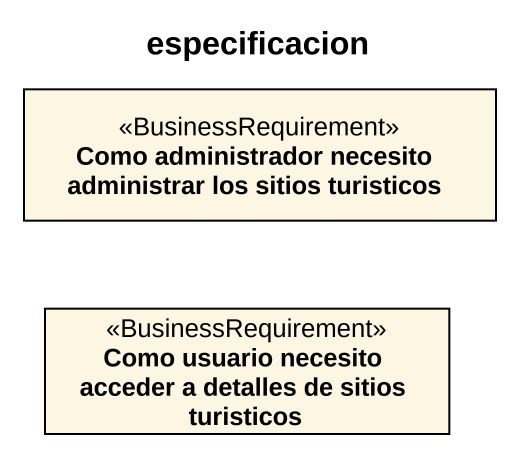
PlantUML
@startuml
title especificacion
hide circle
hide empty members
class "Como administrador necesito administrar los sitios turisticos" as Como_administrador_necesito <<BusinessRequirement>>
class "Como usuario necesito acceder a detalles de sitios turisticos" as Como_usuario_necesito <<BusinessRequirement>>
@enduml
